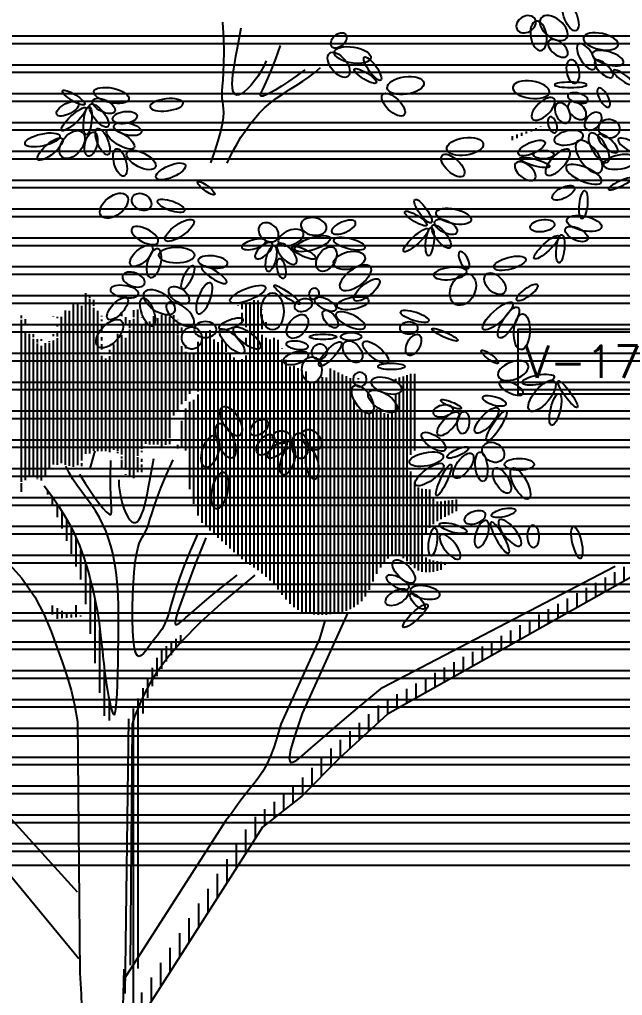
# Model space of a CAD drawing. Header units: millimetres. Extents: x 2056 to 4470, y 1400 to 3101.
# Drawn here: x 2092.687 to 2094.779, y 1443.377 to 1446.76 of the extents above; entities that cross this region are included whole.
import ezdxf
from ezdxf.enums import TextEntityAlignment as Align

# ---------------------------------------------------------------- set-up
doc = ezdxf.new("R2010")
doc.units = ezdxf.units.MM
for name, color, linetype in [('A-253', 253, 'Continuous'), ('A-ANNO-GLAZ', 124, 'Continuous'), ('A-GLAZ', 5, 'Continuous'), ('A-LDSP-TREE', 74, 'Continuous'), ('A-PLAN-2', 4, 'Continuous')]:
    doc.layers.add(name, color=color, linetype=linetype)
doc.styles.add('NUEVO', font='SIMPLEX')

# ---------------------------------------------------------------- blocks, each defined once
blk = doc.blocks.new('*X63')
at = {"color": 0}
for p, q in [((197.7375, 16.9711), (197.7375, 17.0207)), ((197.6625, 16.929), (197.6625, 16.9863)), ((197.7, 16.95), (197.7, 17.0074)), ((197.5875, 16.8869), (197.5875, 16.9443)), ((197.625, 16.908), (197.625, 16.9653)), ((197.5125, 16.8449), (197.5125, 16.9022)), ((197.55, 16.8659), (197.55, 16.9232)), ((197.4375, 16.8028), (197.4375, 16.8601)), ((197.475, 16.8238), (197.475, 16.8812)), ((197.3625, 16.7607), (197.3625, 16.8181)), ((197.4, 16.7818), (197.4, 16.8391)), ((197.325, 16.7397), (197.325, 16.797)), ((197.25, 16.6977), (197.25, 16.755)), ((197.2875, 16.7187), (197.2875, 16.776)), ((197.175, 16.6556), (197.175, 16.7129)), ((197.2125, 16.6766), (197.2125, 16.7339)), ((197.1, 16.6135), (197.1, 16.6709)), ((197.1375, 16.6346), (197.1375, 16.6919)), ((197.025, 16.5715), (197.025, 16.6288)), ((197.0625, 16.5925), (197.0625, 16.6498)), ((196.95, 16.5294), (196.95, 16.5867)), ((196.9875, 16.5504), (196.9875, 16.6078)), ((196.9125, 16.5084), (196.9125, 16.5657)), ((196.8375, 16.4663), (196.8375, 16.5236)), ((196.875, 16.4873), (196.875, 16.5447)), ((196.7625, 16.4242), (196.7625, 16.4816)), ((196.8, 16.4453), (196.8, 16.5026)), ((196.6875, 16.3822), (196.6875, 16.4395)), ((196.725, 16.4032), (196.725, 16.4605)), ((196.6125, 16.3401), (196.6125, 16.3974)), ((196.65, 16.3612), (196.65, 16.4185)), ((196.575, 16.3062), (196.575, 16.3739)), ((196.5375, 16.272), (196.5375, 16.3397)), ((196.5, 16.2378), (196.5, 16.3055)), ((196.4625, 16.2036), (196.4625, 16.2713)), ((196.3875, 16.1319), (196.3875, 16.2029)), ((196.425, 16.1694), (196.425, 16.2371)), ((196.35, 16.0938), (196.35, 16.1651)), ((196.3125, 16.0558), (196.3125, 16.127)), ((196.275, 16.0177), (196.275, 16.089)), ((196.2375, 15.9875), (196.2375, 16.0511)), ((196.2, 15.958), (196.2, 16.0216)), ((196.1625, 15.9285), (196.1625, 15.9921)), ((196.0875, 15.8482), (196.0875, 15.9331)), ((196.125, 15.899), (196.125, 15.9626)), ((196.05, 15.7895), (196.05, 15.8824)), ((196.0125, 15.7309), (196.0125, 15.8237)), ((195.975, 15.6722), (195.975, 15.7651)), ((195.9375, 15.6136), (195.9375, 15.7064)), ((195.9, 15.5549), (195.9, 15.6478)), ((195.8625, 15.4963), (195.8625, 15.5891)), ((195.825, 15.4376), (195.825, 15.5305)), ((195.7875, 15.379), (195.7875, 15.4718)), ((195.75, 15.3203), (195.75, 15.4131)), ((195.7125, 15.2617), (195.7125, 15.3545)), ((195.675, 15.203), (195.675, 15.2958)), ((195.6375, 15.1444), (195.6375, 15.2372)), ((195.6, 15.0857), (195.6, 15.1785)), ((195.5625, 15.0271), (195.5625, 15.1199))]:
    blk.add_line(p, q, dxfattribs=at)
blk = doc.blocks.new('E4', base_point=(655.182746, 222.149869))
blk.add_circle((656.700527, 222.149869), 1.51778)
blk = doc.blocks.new('TROPI')
for p, q in [((2.8354, 8.6469), (2.8354, 8.6523)), ((2.8588, 8.6579), (2.8588, 8.6604)), ((2.7182, 8.5919), (2.7182, 8.6118)), ((2.7416, 8.6029), (2.7416, 8.6198)), ((2.7651, 8.6139), (2.7651, 8.6279)), ((2.7885, 8.6249), (2.7885, 8.636)), ((2.8119, 8.6359), (2.8119, 8.6441)), ((0.603, 7.0384), (0.603, 7.8356)), ((0.5434, 6.9832), (0.5434, 7.7811)), ((0.5633, 6.9826), (0.5633, 7.7805)), ((0.6229, 7.8113), (0.6229, 7.8229)), ((0.6229, 7.0414), (0.6229, 7.8061)), ((0.6428, 7.7782), (0.6428, 7.8018)), ((1.3784, 7.7562), (1.3784, 7.7806)), ((1.4181, 6.4904), (1.4181, 7.7905)), ((1.438, 6.4769), (1.438, 7.7999)), ((1.4579, 7.648), (1.4579, 7.7977)), ((1.4778, 7.7858), (1.4778, 7.7883)), ((0.5036, 6.9925), (0.5036, 7.7497)), ((0.5235, 6.98), (0.5235, 7.7465)), ((0.5832, 7.0145), (0.5832, 7.7718)), ((0.6428, 7.7717), (0.6428, 7.7782)), ((0.6428, 7.0535), (0.6428, 7.7619)), ((0.6627, 7.7336), (0.6627, 7.7471)), ((0.6627, 7.5903), (0.6627, 7.7326)), ((0.782, 7.7212), (0.782, 7.7333)), ((0.8416, 7.7152), (0.8416, 7.7506)), ((0.8615, 7.0289), (0.8615, 7.7543)), ((0.8814, 7.7385), (0.8814, 7.7416)), ((1.3585, 7.7723), (1.3585, 7.7731)), ((1.3784, 7.6924), (1.3784, 7.7372)), ((1.3983, 7.666), (1.3983, 7.78)), ((1.4778, 7.7518), (1.4778, 7.7532)), ((0.2849, 7.7113), (0.2849, 7.7237)), ((0.2849, 6.9013), (0.2849, 7.7034)), ((0.3048, 7.6743), (0.3048, 7.7068)), ((0.444, 7.7169), (0.444, 7.719)), ((0.4639, 7.7113), (0.4639, 7.7184)), ((0.4838, 7.7096), (0.4838, 7.7178)), ((0.4838, 6.9931), (0.4838, 7.7096)), ((0.6826, 7.72), (0.6826, 7.723)), ((0.6826, 7.6955), (0.6826, 7.7037)), ((0.8018, 7.6843), (0.8018, 7.7164)), ((0.8018, 7.6838), (0.8018, 7.6843)), ((0.8217, 7.6622), (0.8217, 7.7013)), ((0.8416, 6.9183), (0.8416, 7.7071)), ((0.8814, 7.714), (0.8814, 7.7164)), ((0.9012, 7.0883), (0.9012, 7.6972)), ((0.9211, 7.0859), (0.9211, 7.6939)), ((0.941, 7.0853), (0.941, 7.7204)), ((0.9609, 7.0847), (0.9609, 7.7117)), ((0.9808, 7.72), (0.9808, 7.7274)), ((0.9808, 7.076), (0.9808, 7.7185)), ((1.0006, 7.0835), (1.0006, 7.7268)), ((1.0205, 7.116), (1.0205, 7.718)), ((1.0404, 7.693), (1.0404, 7.7256)), ((1.0404, 7.2289), (1.0404, 7.693)), ((1.0603, 7.7006), (1.0603, 7.7027)), ((1.0603, 7.6296), (1.0603, 7.6843)), ((1.4778, 7.6562), (1.4778, 7.7296)), ((1.4977, 7.6757), (1.4977, 7.6917)), ((0.3048, 6.9083), (0.3048, 7.6402)), ((0.4639, 7.6695), (0.4639, 7.6822)), ((0.4639, 7.6207), (0.4639, 7.6435)), ((0.6826, 7.6386), (0.6826, 7.6793)), ((0.8018, 7.6833), (0.8018, 7.6838)), ((0.8217, 6.926), (0.8217, 7.6556)), ((0.8814, 7.0635), (0.8814, 7.6828)), ((1.0802, 7.643), (1.0802, 7.6649)), ((1.1994, 6.6772), (1.1994, 7.6398)), ((1.2193, 6.6593), (1.2193, 7.6523)), ((1.4579, 6.4627), (1.4579, 7.6416)), ((0.3247, 6.9327), (0.3247, 7.6329)), ((0.3446, 7.6242), (0.3446, 7.6324)), ((0.3446, 7.6173), (0.3446, 7.6242)), ((0.3446, 6.9266), (0.3446, 7.6079)), ((0.3645, 7.591), (0.3645, 7.6073)), ((0.3844, 7.5986), (0.3844, 7.6067)), ((0.4241, 7.5942), (0.4241, 7.5974)), ((0.4241, 6.9623), (0.4241, 7.5893)), ((0.444, 7.6212), (0.444, 7.6311)), ((0.444, 6.9861), (0.444, 7.6002)), ((0.4639, 6.9855), (0.4639, 7.6118)), ((0.6627, 7.0529), (0.6627, 7.5903)), ((0.6826, 7.6008), (0.6826, 7.6169)), ((0.7621, 7.0539), (0.7621, 7.6336)), ((0.782, 7.0358), (0.782, 7.6274)), ((0.8018, 6.9603), (0.8018, 7.6132)), ((1.0603, 7.6028), (1.0603, 7.6273)), ((1.0603, 7.2557), (1.0603, 7.6028)), ((1.1597, 7.551), (1.1597, 7.594)), ((1.1796, 6.6979), (1.1796, 7.6201)), ((1.2392, 6.6416), (1.2392, 7.6054)), ((1.2591, 6.624), (1.2591, 7.5924)), ((1.279, 6.6064), (1.279, 7.6045)), ((1.3983, 7.5816), (1.3983, 7.6136)), ((1.4778, 6.4475), (1.4778, 7.6289)), ((1.4977, 6.4309), (1.4977, 7.6142)), ((1.5175, 6.4123), (1.5175, 7.6055)), ((1.5374, 6.391), (1.5374, 7.613)), ((1.5573, 6.3668), (1.5573, 7.6032)), ((0.3645, 6.9187), (0.3645, 7.5853)), ((0.3844, 6.9065), (0.3844, 7.5742)), ((0.4042, 6.9303), (0.4042, 7.5865)), ((0.6826, 7.5552), (0.6826, 7.5824)), ((0.7223, 7.5411), (0.7223, 7.5541)), ((0.7422, 7.0584), (0.7422, 7.5807)), ((1.0802, 7.2847), (1.0802, 7.5725)), ((1.1, 7.5609), (1.1, 7.5772)), ((1.1, 7.3018), (1.1, 7.5441)), ((1.1597, 7.3475), (1.1597, 7.551)), ((1.2989, 7.5437), (1.2989, 7.5838)), ((1.3386, 7.5375), (1.3386, 7.5416)), ((1.5772, 7.5608), (1.5772, 7.563)), ((0.6826, 7.0523), (0.6826, 7.5246)), ((0.7024, 7.0517), (0.7024, 7.5116)), ((0.7223, 7.0481), (0.7223, 7.5229)), ((1.1199, 7.3356), (1.1199, 7.5368)), ((1.1398, 7.3562), (1.1398, 7.5353)), ((1.2989, 6.5887), (1.2989, 7.5306)), ((1.3187, 6.5705), (1.3187, 7.5304)), ((1.3386, 6.5517), (1.3386, 7.5164)), ((1.3585, 6.5332), (1.3585, 7.4962)), ((1.3784, 6.5175), (1.3784, 7.5079)), ((1.3983, 6.5037), (1.3983, 7.5267)), ((1.5772, 6.3414), (1.5772, 7.506)), ((1.5971, 6.3172), (1.5971, 7.5054)), ((1.6169, 6.2965), (1.6169, 7.4718)), ((1.6368, 6.2797), (1.6368, 7.4747)), ((1.6567, 6.2666), (1.6567, 7.4641)), ((1.6766, 6.2572), (1.6766, 7.4542)), ((1.6965, 7.3923), (1.6965, 7.4462)), ((1.8157, 6.2445), (1.8157, 7.4611)), ((1.8356, 6.247), (1.8356, 7.4517)), ((1.7561, 6.2421), (1.7561, 7.4111)), ((1.776, 6.2417), (1.776, 7.4186)), ((1.7959, 6.2425), (1.7959, 7.4171)), ((1.8555, 6.2512), (1.8555, 7.4422)), ((1.8754, 6.2562), (1.8754, 7.4328)), ((1.8953, 6.2623), (1.8953, 7.4233)), ((1.9151, 6.2705), (1.9151, 7.4139)), ((1.9549, 7.4106), (1.9549, 7.4133)), ((1.9549, 7.4052), (1.9549, 7.4077)), ((1.9549, 7.397), (1.9549, 7.3993)), ((2.1401, 7.3986), (2.1401, 7.4099)), ((2.1589, 7.3853), (2.1589, 7.4164)), ((2.1776, 6.5232), (2.1776, 7.4229)), ((2.1964, 6.5079), (2.1964, 7.4294)), ((2.2151, 7.0336), (2.2151, 7.4359)), ((2.2339, 7.0552), (2.2339, 7.4359)), ((1.6965, 6.2509), (1.6965, 7.3885)), ((1.7163, 6.2464), (1.7163, 7.3924)), ((1.7362, 6.2432), (1.7362, 7.3873)), ((1.8555, 7.3511), (1.8555, 7.3538)), ((1.8754, 7.3668), (1.8754, 7.375)), ((1.1398, 6.7917), (1.1398, 7.3071)), ((1.1597, 6.7335), (1.1597, 7.3336)), ((1.8157, 7.3279), (1.8157, 7.3442)), ((1.8157, 7.3204), (1.8157, 7.327)), ((1.8356, 7.311), (1.8356, 7.3354)), ((1.8555, 7.3104), (1.8555, 7.3276)), ((1.9339, 6.2804), (1.9339, 7.303)), ((2.1401, 6.5377), (2.1401, 7.3339)), ((2.1589, 6.5338), (2.1589, 7.3436)), ((1.1, 7.0561), (1.1, 7.2634)), ((1.1199, 6.8644), (1.1199, 7.2961)), ((1.3585, 7.2438), (1.3585, 7.252)), ((1.6965, 7.2256), (1.6965, 7.2565)), ((1.7163, 7.2496), (1.7163, 7.2497)), ((1.7362, 7.2758), (1.7362, 7.2958)), ((1.9526, 6.293), (1.9526, 7.2587)), ((2.0464, 6.4449), (2.0464, 7.2628)), ((2.0651, 6.477), (2.0651, 7.2521)), ((1.0802, 7.073), (1.0802, 7.2033)), ((1.3585, 7.2106), (1.3585, 7.2159)), ((1.7163, 7.2331), (1.7163, 7.2396)), ((1.9714, 6.3098), (1.9714, 7.2468)), ((1.9901, 6.3327), (1.9901, 7.2425)), ((2.0089, 6.3655), (2.0089, 7.2383)), ((2.0276, 6.4067), (2.0276, 7.2477)), ((2.0839, 6.5024), (2.0839, 7.2414)), ((2.1026, 6.5212), (2.1026, 7.2374)), ((2.1214, 6.5333), (2.1214, 7.2435)), ((1.5573, 7.1668), (1.5573, 7.1727)), ((1.6368, 7.1704), (1.6368, 7.1867)), ((1.0205, 7.0872), (1.0205, 7.1073)), ((1.0603, 7.0649), (1.0603, 7.0841)), ((1.1597, 7.0601), (1.1597, 7.0625)), ((0.5832, 7.0064), (0.5832, 7.0145)), ((0.6491, 7.0535), (0.6235, 6.967)), ((0.7621, 7.0418), (0.7621, 7.0499)), ((0.782, 7.0168), (0.782, 7.0252)), ((0.782, 6.9679), (0.782, 7.0094)), ((0.8615, 6.9492), (0.8615, 7.0225)), ((0.8814, 7.0477), (0.8814, 7.0545)), ((0.8814, 7.0002), (0.8814, 7.0138)), ((0.5036, 6.9843), (0.5036, 6.9925)), ((0.5434, 6.975), (0.5434, 6.9832)), ((0.5832, 6.9788), (0.5832, 6.9922)), ((0.8814, 6.9731), (0.8814, 6.9862)), ((0.8814, 6.9486), (0.8814, 6.961)), ((0.3645, 6.9138), (0.3645, 6.9152)), ((0.8018, 6.9347), (0.8018, 6.938)), ((2.2151, 6.4903), (2.2151, 6.952)), ((0.2849, 6.851), (0.2849, 6.8932)), ((0.3978, 6.8808), (0.438, 6.8256)), ((2.2339, 6.4737), (2.2339, 6.8989)), ((2.2526, 6.462), (2.2526, 6.8731)), ((2.2714, 6.4552), (2.2714, 6.8663)), ((2.2901, 6.6435), (2.2901, 6.865)), ((0.4158, 6.8379), (0.4158, 6.8561)), ((0.438, 6.8256), (0.4717, 6.7761)), ((0.4392, 6.782), (0.4392, 6.8238)), ((2.3089, 6.6726), (2.3089, 6.862)), ((2.3276, 6.6913), (2.3276, 6.8162)), ((0.4627, 6.7261), (0.4627, 6.7893)), ((0.4717, 6.7761), (0.4998, 6.7313)), ((2.3464, 6.7052), (2.3464, 6.8026)), ((2.3651, 6.7165), (2.3651, 6.8028)), ((2.3839, 6.7266), (2.3839, 6.8058)), ((2.4026, 6.736), (2.4026, 6.8082)), ((2.4214, 6.7454), (2.4214, 6.8101)), ((2.4401, 6.7557), (2.4401, 6.8132)), ((0.4861, 6.6702), (0.4861, 6.7531)), ((0.4998, 6.7313), (0.523, 6.6906)), ((0.5095, 6.6084), (0.5095, 6.7142)), ((0.523, 6.6906), (0.5422, 6.6531)), ((0.533, 6.5445), (0.533, 6.6711)), ((0.5422, 6.6531), (0.5582, 6.6182)), ((0.5564, 6.4806), (0.5564, 6.6221)), ((0.5582, 6.6182), (0.5718, 6.5849)), ((0.5718, 6.5849), (0.5839, 6.5526)), ((0.5798, 6.4168), (0.5798, 6.5634)), ((0.5839, 6.5526), (0.595, 6.5205)), ((2.2901, 6.4528), (2.2901, 6.5259)), ((0.1982, 6.5225), (0.2856, 6.4249)), ((0.595, 6.5205), (0.6054, 6.4886)), ((0.6033, 6.2948), (0.6033, 6.4952)), ((0.6054, 6.4886), (0.6151, 6.4567)), ((2.0739, 5.8814), (3.2267, 6.4827)), ((2.3089, 6.4531), (2.3089, 6.5162)), ((2.3276, 6.4548), (2.3276, 6.5117)), ((2.3464, 6.4597), (2.3464, 6.5084)), ((2.3651, 6.4648), (2.3651, 6.5049)), ((2.3839, 6.4903), (2.3839, 6.5)), ((0.6151, 6.4567), (0.6241, 6.4248)), ((0.2856, 6.4249), (0.3504, 6.3315)), ((0.6241, 6.4248), (0.6324, 6.393)), ((0.6267, 6.1484), (0.6267, 6.4149)), ((0.6324, 6.393), (0.6401, 6.3611)), ((0.3504, 6.3315), (0.3976, 6.2427)), ((0.6401, 6.3611), (0.6471, 6.3292)), ((0.7639, 6.3314), (0.7619, 6.368)), ((0.7651, 6.2935), (0.7639, 6.3314)), ((0.8355, 6.2775), (0.8369, 6.3386)), ((0.4392, 6.244), (0.4392, 6.2887)), ((0.5564, 6.2311), (0.5564, 6.2905)), ((0.6471, 6.3292), (0.6534, 6.2971)), ((0.6502, 6.002), (0.6502, 6.3137)), ((0.6534, 6.2971), (0.6592, 6.265)), ((0.7657, 6.2536), (0.7651, 6.2935)), ((0.3976, 6.2427), (0.4327, 6.1592)), ((0.4627, 6.2226), (0.4627, 6.2753)), ((0.4861, 6.2247), (0.4861, 6.2625)), ((0.5095, 6.2268), (0.5095, 6.251)), ((0.533, 6.229), (0.533, 6.2431)), ((0.5798, 6.2332), (0.5798, 6.2379)), ((0.6592, 6.265), (0.6644, 6.233)), ((0.7658, 6.2111), (0.7657, 6.2536)), ((0.8355, 6.2179), (0.8355, 6.2775)), ((1.9018, 6.2543), (1.6767, 5.7542)), ((0.6644, 6.233), (0.6691, 6.2015)), ((0.6691, 6.2015), (0.6733, 6.1708)), ((0.7656, 6.1655), (0.7658, 6.2111)), ((0.837, 6.1627), (0.8355, 6.2179)), ((1.7886, 6.2126), (1.761, 6.1232)), ((0.4327, 6.1592), (0.4608, 6.0814)), ((0.6733, 6.1708), (0.677, 6.1413)), ((0.6736, 5.8566), (0.6736, 6.1682)), ((0.677, 6.1413), (0.6803, 6.1132)), ((0.7651, 6.1161), (0.7656, 6.1655)), ((0.8401, 6.115), (0.837, 6.1627)), ((1.0746, 6.1007), (1.0746, 6.1419)), ((0.6803, 6.1132), (0.6832, 6.0869)), ((0.7644, 6.0627), (0.7651, 6.1161)), ((0.8447, 6.0777), (0.8401, 6.115)), ((1.0277, 6.042), (1.0277, 6.1047)), ((1.0512, 6.0714), (1.0512, 6.1233)), ((1.761, 6.1232), (1.5709, 5.7009)), ((0.4608, 6.0814), (0.4862, 6.0091)), ((0.6832, 6.0869), (0.6858, 6.0627)), ((0.6858, 6.0627), (0.6881, 6.0408)), ((0.7635, 6.0072), (0.7644, 6.0627)), ((0.8511, 6.053), (0.8447, 6.0777)), ((0.859, 6.0396), (0.8511, 6.053)), ((0.9808, 5.9747), (0.9808, 6.0676)), ((1.0043, 6.0115), (1.0043, 6.0862)), ((0.4862, 6.0091), (0.5095, 5.9397)), ((0.6881, 6.0408), (0.6902, 6.0205)), ((0.6902, 6.0205), (0.6923, 6.0013)), ((0.6923, 6.0013), (0.6945, 5.9823)), ((0.7622, 5.9518), (0.7635, 6.0072)), ((0.8681, 6.0359), (0.859, 6.0396)), ((0.8782, 6.0399), (0.8681, 6.0359)), ((0.9574, 5.938), (0.9574, 6.0298)), ((0.6945, 5.9823), (0.6969, 5.9628)), ((0.6969, 5.9628), (0.6997, 5.9422)), ((0.697, 5.7424), (0.697, 5.9619)), ((0.7606, 5.8988), (0.7622, 5.9518)), ((0.934, 5.8893), (0.934, 5.9794)), ((0.5095, 5.9397), (0.5303, 5.8696)), ((0.6997, 5.9422), (0.703, 5.9197)), ((0.703, 5.9197), (0.7068, 5.8946)), ((0.7586, 5.8504), (0.7606, 5.8988)), ((0.9105, 5.8316), (0.9105, 5.9291)), ((0.5303, 5.8696), (0.5483, 5.7956)), ((0.7068, 5.8946), (0.7114, 5.8666)), ((0.7114, 5.8666), (0.7166, 5.8374)), ((0.756, 5.8089), (0.7586, 5.8504)), ((0.8871, 5.7534), (0.8871, 5.8787)), ((1.9505, 5.7803), (2.0739, 5.8814)), ((0.7166, 5.8374), (0.7221, 5.8091)), ((0.7205, 5.7194), (0.7205, 5.8176)), ((0.7221, 5.8091), (0.7279, 5.7838)), ((0.7528, 5.7765), (0.756, 5.8089)), ((0.8754, 5.8103), (0.8593, 5.7733)), ((0.8637, 4.4912), (0.8637, 5.8284)), ((0.5483, 5.7956), (0.563, 5.7141)), ((0.7279, 5.7838), (0.7336, 5.7637)), ((0.7336, 5.7637), (0.7392, 5.7509)), ((0.7392, 5.7509), (0.7443, 5.7474)), ((0.7443, 5.7474), (0.7489, 5.7555)), ((0.7489, 5.7555), (0.7528, 5.7765)), ((0.8402, 4.3178), (0.8402, 5.778)), ((0.8593, 5.7733), (0.8454, 5.7382)), ((1.6767, 5.7542), (1.6393, 5.645)), ((1.8524, 5.6975), (1.9505, 5.7803)), ((0.563, 5.7141), (0.5742, 4.4695)), ((0.7979, 4.3678), (0.8168, 5.7277)), ((0.8454, 5.7382), (0.8334, 5.7013)), ((0.8334, 5.7013), (0.8228, 4.5065)), ((1.5709, 5.7009), (1.5526, 5.6379)), ((1.7764, 5.6317), (1.8524, 5.6975)), ((1.5526, 5.6379), (1.5355, 5.5847)), ((1.6393, 5.645), (1.6185, 5.5728)), ((1.7193, 5.5815), (1.7764, 5.6317)), ((1.5355, 5.5847), (1.5176, 5.5391)), ((1.6185, 5.5728), (1.6116, 5.5311)), ((1.6779, 5.5458), (1.7193, 5.5815)), ((1.5176, 5.5391), (1.4986, 5.4996)), ((1.6116, 5.5311), (1.616, 5.5131)), ((1.616, 5.5131), (1.629, 5.5122)), ((1.629, 5.5122), (1.6489, 5.5231)), ((1.6489, 5.5231), (1.6779, 5.5458)), ((1.4786, 5.4649), (1.4577, 5.4336)), ((1.4986, 5.4996), (1.4786, 5.4649)), ((1.4577, 5.4336), (1.4361, 5.4046)), ((1.4137, 5.3764), (1.3908, 5.3477)), ((1.4361, 5.4046), (1.4137, 5.3764)), ((1.3675, 5.3172), (1.3439, 5.2844)), ((1.3908, 5.3477), (1.3675, 5.3172)), ((1.3439, 5.2844), (1.3203, 5.2522)), ((1.2974, 5.2244), (0.7922, 4.4356)), ((1.3203, 5.2522), (1.2974, 5.2244)), ((0.5742, 4.4695), (0.5814, 4.3629)), ((0.695, 0), (0.7933, 4.4883)), ((0.5814, 4.3629), (0.5842, 4.2387))]:
    blk.add_line(p, q)
for points in [[(1.2231, 8.4794), (1.2425, 8.536), (1.2593, 8.589), (1.2723, 8.6357), (1.2809, 8.674), (1.2856, 8.7047), (1.2873, 8.7293), (1.2867, 8.7493), (1.2848, 8.7664), (1.2824, 8.7819), (1.2802, 8.7974), (1.2791, 8.8144), (1.2797, 8.8345), (1.2816, 8.859), (1.2842, 8.8893), (1.2866, 8.9268), (1.2884, 8.973), (1.2888, 9.0291), (1.2872, 9.0966), (1.2828, 9.1768)], [(1.4977, 8.9852), (1.4857, 8.9583), (1.4714, 8.9321), (1.4556, 8.9072), (1.4388, 8.8841), (1.4216, 8.8635), (1.4047, 8.8459), (1.3887, 8.8318), (1.3742, 8.8218), (1.3618, 8.8164), (1.3515, 8.8154), (1.3433, 8.8188), (1.337, 8.8262), (1.3326, 8.8376), (1.33, 8.8526), (1.3292, 8.8712), (1.3301, 8.893), (1.3326, 8.9179), (1.3365, 8.9456), (1.3415, 8.9756), (1.3473, 9.0077), (1.3537, 9.0413), (1.3605, 9.0763), (1.3674, 9.1121), (1.3741, 9.1485)], [(1.689, 8.9411), (1.6464, 8.9098), (1.6076, 8.8826), (1.573, 8.8595), (1.5428, 8.8407), (1.5174, 8.8262), (1.4971, 8.8162), (1.4822, 8.8107), (1.473, 8.8098), (1.4696, 8.8139), (1.4718, 8.8236), (1.4788, 8.8402), (1.4903, 8.8646), (1.5056, 8.8979), (1.5243, 8.941), (1.5457, 8.9951), (1.5693, 9.0612)], [(1.3036, 8.4792), (1.3193, 8.5115), (1.3359, 8.5433), (1.3535, 8.575), (1.3724, 8.6065), (1.3927, 8.6375), (1.4145, 8.6678), (1.4378, 8.6972), (1.4628, 8.7254), (1.4897, 8.7521), (1.5184, 8.7772), (1.549, 8.8005), (1.581, 8.8223), (1.6137, 8.8432), (1.6466, 8.8638), (1.6789, 8.8845), (1.7101, 8.9058), (1.7395, 8.9282), (1.7664, 8.9523)], [(0.7667, 6.9099), (0.768, 6.8804), (0.7717, 6.8509), (0.7773, 6.8219), (0.7845, 6.7943), (0.7929, 6.7688), (0.8022, 6.7462), (0.8119, 6.7272), (0.8217, 6.7126), (0.8313, 6.703), (0.8405, 6.6984), (0.8494, 6.6985), (0.858, 6.7031), (0.8663, 6.7121), (0.8742, 6.7251), (0.8817, 6.7421), (0.8889, 6.7627), (0.8957, 6.7868), (0.9022, 6.814), (0.9086, 6.8438), (0.9149, 6.8757), (0.9212, 6.9094), (0.9277, 6.9444), (0.9344, 6.9803), (0.9414, 7.0166)], [(0.8369, 6.3386), (0.8396, 6.3984), (0.8434, 6.4539), (0.8484, 6.5021), (0.8545, 6.5409), (0.8613, 6.5712), (0.8688, 6.5947), (0.8766, 6.6132), (0.8846, 6.6283), (0.8926, 6.6418), (0.9003, 6.6555), (0.9075, 6.6709), (0.9143, 6.6898), (0.9215, 6.7133), (0.9302, 6.7425), (0.9417, 6.7783), (0.9569, 6.8219), (0.9771, 6.8742), (1.0034, 6.9364), (1.0368, 7.0095)], [(0.7619, 6.368), (0.7591, 6.4038), (0.7554, 6.4394), (0.7506, 6.4754), (0.7445, 6.5116), (0.737, 6.5479), (0.7279, 6.5841), (0.7169, 6.62), (0.704, 6.6554), (0.6888, 6.6901), (0.6712, 6.7239), (0.6513, 6.7568), (0.6295, 6.7888), (0.6067, 6.8203), (0.5837, 6.8515), (0.5612, 6.8825), (0.54, 6.9138), (0.5208, 6.9454), (0.5046, 6.9778)], [(0.5725, 6.939), (0.6007, 6.8942), (0.6268, 6.8547), (0.6506, 6.8205), (0.6718, 6.7919), (0.6901, 6.7692), (0.7053, 6.7524), (0.7172, 6.7419), (0.7254, 6.7377), (0.73, 6.7402), (0.7316, 6.7501), (0.7311, 6.7681), (0.7294, 6.795), (0.7273, 6.8315), (0.7258, 6.8785), (0.7257, 6.9367), (0.7279, 7.0069)], [(1.1586, 6.6442), (1.1213, 6.5591), (1.0916, 6.4859), (1.0684, 6.4234), (1.0505, 6.3703), (1.0367, 6.3256), (1.0258, 6.2881), (1.0167, 6.2566), (1.0082, 6.23), (0.9992, 6.2071), (0.9897, 6.1874), (0.9797, 6.17), (0.9693, 6.1544), (0.9584, 6.1399), (0.9473, 6.1258), (0.9358, 6.1114), (0.9241, 6.0962), (0.9123, 6.0798), (0.9006, 6.0637), (0.8891, 6.0498), (0.8782, 6.0399)], [(1.1981, 6.623), (1.1464, 6.4928), (1.1071, 6.3912), (1.0788, 6.3147), (1.06, 6.2601), (1.0496, 6.224), (1.0462, 6.2032), (1.0484, 6.1942), (1.0549, 6.1937), (1.0648, 6.1992), (1.0793, 6.2105), (1.1001, 6.2284), (1.1286, 6.2534), (1.1666, 6.2863), (1.2156, 6.3277), (1.2774, 6.3783), (1.3534, 6.4387)], [(-1.9994, 6.5705), (-0.8493, 6.0658), (-0.6101, 5.8475), (-0.4246, 5.6593), (-0.2286, 5.5052), (0.5684, 4.5404)], [(3.5334, 6.5548), (2.0995, 5.7506), (1.8602, 5.5323), (1.6747, 5.3441), (1.4787, 5.19), (0.7849, 4.1049)], [(1.4408, 6.4387), (1.2902, 6.3129), (1.1705, 6.2038), (1.0778, 6.1097), (1.0079, 6.0291), (0.9568, 5.9604), (0.9203, 5.9021), (0.8946, 5.8526), (0.8754, 5.8103)], [(-0.3025, 5.9531), (-0.2854, 5.8999), (-0.2675, 5.8543), (-0.2485, 5.8147), (-0.2285, 5.78), (-0.0473, 5.5396), (0.5612, 4.8711)]]:
    blk.add_lwpolyline(points)
at = {"zscale": 0.01988043750000001}
for p, xscale, yscale, rotation in [((2.981, 9.2671), 0.04666932703125002, 0.02088314712618751, 291.619229999998), ((2.8593, 9.1972), -0.0531064735306875, 0.0313247306295, 141.8162410000019), ((2.8303, 9.192), -0.03379503403237501, 0.0261039488180625, 29.97376400000194), ((2.8351, 9.1815), -0.0482786285664375, 0.0261039488180625, 99.8366260000019), ((1.8233, 9.0548), 0.03017413042875, 0.01957795664343751, 42.82754099999804), ((3.0701, 9.0997), -0.05793433837537502, 0.02610394881806251, 167.796179000002), ((2.8979, 9.0841), -0.03862289887706252, 0.02088314712618751, 140.9565480000019), ((1.8112, 9.0222), 0.04827862856643751, 0.02610394881806251, 308.7100689999981), ((1.8354, 9.0287), 0.06034828073793751, 0.0261039488180625, 350.7864089999981), ((3.0459, 9.0684), -0.04827862856643752, 0.02088314712618751, 121.653502000002), ((3.1135, 9.0214), -0.05310647353068749, 0.0208831471261875, 163.5679570000019), ((2.0653, 8.8897), 0.04626700661756251, 0.0130519644688125, 125.4256489999981), ((3.0073, 8.9901), -0.03862289887706251, 0.02088314712618751, 100.4783160000019), ((3.128, 8.9849), -0.03862289887706251, 0.01566236531475, 137.1724590000019), ((2.0432, 8.8766), 0.04224378260025002, 0.01087664699756251, 148.2866049999981), ((3.2181, 8.9379), -0.0386228988770625, 0.0104415835033125, 144.2112280000019), ((2.0975, 8.8501), 0.06034828073793752, 0.02827926628931251, 8.028634999998038), ((2.9011, 8.8296), -0.06034828073793752, 0.02827926628931251, 351.9713650000019), ((0.5979, 8.7696), 0.04224378260025002, 0.01087664699756251, 148.2866049999981), ((0.6441, 8.8327), 0.05833665878906252, 0.02392861146637501, 347.7961789999981), ((2.9273, 8.8665), -0.0523018327033125, 0.008701309645875002, 180.0000000000019), ((3.1441, 8.8504), -0.03540431568712501, 0.01392211133775, 119.023390000002), ((0.5677, 8.7762), 0.04023218053181251, 0.01740261929175, 207.3473379999981), ((0.6381, 8.7892), 0.04023218053181252, 0.01957795664343752, 333.4761320000096), ((1.086, 8.7763), -0.05431345465218752, 0.01957795664343751, 6.309894999998103), ((2.075, 8.8188), 0.04827862856643751, 0.02262342098362501, 316.213825999998), ((2.9237, 8.7982), -0.04827862856643752, 0.02262342098362501, 43.78617400000196), ((2.9993, 8.7756), -0.03540431568712501, 0.02262342098362502, 136.8566890000019), ((2.9929, 8.8139), -0.03379503403237501, 0.01566236531475, 165.5614770000019), ((0.6039, 8.7522), 0.05431345465218752, 0.0130519644688125, 222.827540999998), ((0.62, 8.7588), 0.04626700661756251, 0.01305196446881251, 264.1335219999981), ((0.626, 8.7696), 0.04626700661756251, 0.01740261929175, 308.1683149999981), ((2.943, 8.7756), -0.03540431568712501, 0.02262342098362501, 116.0848540000019), ((3.083, 8.6486), -0.03379503403237501, 0.02262342098362501, 227.2392640000019), ((0.7367, 8.6957), 0.04023218053181251, 0.01957795664343751, 8.204645999998085), ((2.9027, 8.7077), -0.0273578875329375, 0.01392211133775, 109.4064010000019), ((3.1441, 8.6555), -0.035404315687125, 0.0295844766525, 173.6711050000018), ((0.5858, 8.6326), 0.0523018327033125, 0.03262992111225001, 231.1965409999981), ((0.6602, 8.65), 0.04626700661756251, 0.01740261929175, 292.593763999998), ((0.7085, 8.6391), 0.05230183270331251, 0.01957795664343751, 327.875192999998), ((0.7427, 8.6631), 0.0462670066175625, 0.01957795664343751, 347.246730999998), ((3.0685, 8.619), -0.04827862856643751, 0.02262342098362501, 11.51580800000196), ((0.4752, 8.613), 0.05833665878906251, 0.01957795664343751, 192.6113949999981), ((0.4872, 8.6), 0.05230183270331251, 0.01740261929175, 220.618106999998), ((0.6441, 8.6326), 0.04023218053181252, 0.01957795664343751, 256.4373239999981), ((2.3923, 8.5484), 0.06034828073793752, 0.02827926628931251, 8.028634999998038), ((2.7475, 8.5239), 0.04731305559750001, 0.01827276616068751, 24.25528199999854), ((3.0411, 8.5877), -0.06276220322006254, 0.02958447665250001, 126.1315510000018), ((3.1039, 8.626), -0.054715775065875, 0.02262342098362501, 121.1586860000019), ((3.1441, 8.619), -0.0418414621865625, 0.01566236531475, 137.540862000002), ((3.2423, 8.5964), -0.0482786285664375, 0.01566236531475, 151.6001920000019), ((0.7548, 8.5499), 0.04626700661756251, 0.01957795664343751, 285.505153999998), ((0.8071, 8.5304), 0.0523018327033125, 0.02392861146637501, 333.028995999998), ((2.9993, 8.5442), -0.05471577506587501, 0.02262342098362501, 47.23926400000198), ((2.3698, 8.5171), 0.04827862856643751, 0.02262342098362501, 316.213825999998), ((2.7542, 8.5019), 0.05069255104856252, 0.0109636636725, 344.8719050000019), ((2.9237, 8.5215), 0.03379503403237501, 0.01392211133775, 180.0000000000019), ((3.3324, 8.4989), -0.05471577506587499, 0.02262342098362501, 9.859208000001948), ((0.9519, 8.4064), 0.0523018327033125, 0.01957795664343751, 23.39113399999732), ((2.7339, 8.4776), -0.04055404481493752, 0.02192730746456251, 140.9565480000019), ((2.9848, 8.4606), -0.06276220322006253, 0.022623420983625, 156.8520710000032), ((3.194, 8.3492), -0.0418414621865625, 0.008701309645875, 205.1078429999949), ((1.2416, 8.3237), 0.03419735444606251, 0.008701309645875002, 143.1795369999981), ((3.0247, 8.3599), 0.04023218053181251, 0.01740261929175, 207.3473379999981), ((0.8068, 8.3174), 0.05310647353068751, 0.0313247306295, 218.1837589999981), ((0.8357, 8.3122), 0.03379503403237501, 0.02610394881806251, 330.026235999998), ((0.9596, 8.2913), 0.04666932703125001, 0.01566236531475, 340.177670999998), ((3.077, 8.3425), 0.04626700661756251, 0.01305196446881251, 264.1335219999981), ((2.3158, 8.1838), 0.04626700661756251, 0.0130519644688125, 125.4256489999981), ((2.34, 8.2339), 0.05833665878906252, 0.02392861146637501, 347.7961789999981), ((0.9975, 8.0971), 0.05632505672062504, 0.01957795664343752, 34.80615999999804), ((1.7961, 8.1537), -0.04224378260025002, 0.02827926628931251, 349.783194999998), ((2.2937, 8.1708), 0.04224378260025002, 0.01087664699756251, 148.2866049999981), ((2.3339, 8.1904), 0.04023218053181252, 0.01957795664343752, 333.4761320000096), ((2.9868, 8.1984), 0.05833665878906252, 0.02392861146637501, 347.7961789999981), ((0.9613, 8.0863), -0.04827862856643751, 0.02175329399512501, 332.4332329999981), ((1.5519, 8.1017), -0.03620895651450002, 0.0274091393008125, 320.9565479999981), ((1.5591, 8.086), -0.04345076372175001, 0.023493547972125, 201.585212999998), ((1.8222, 8.1363), -0.04224378260025, 0.01740261929175, 203.1479289999974), ((2.2997, 8.1534), 0.05431345465218752, 0.0130519644688125, 222.827540999998), ((2.3219, 8.1708), 0.04626700661756251, 0.01740261929175, 308.1683149999981), ((2.8058, 8.1598), 0.04023218053181251, 0.01957795664343751, 8.204645999998085), ((2.9808, 8.1549), 0.04023218053181252, 0.01957795664343752, 333.4761320000096), ((1.8142, 8.108), 0.06034828073793752, 0.01957795664343752, 197.9739019999981), ((1.9872, 8.0602), 0.0523018327033125, 0.01740261929175, 165.7243599999981), ((2.3158, 8.1599), 0.04626700661756251, 0.01305196446881251, 264.1335219999981), ((2.9466, 8.1179), 0.05431345465218752, 0.0130519644688125, 222.827540999998), ((2.9627, 8.1244), 0.04626700661756251, 0.01305196446881251, 264.1335219999981), ((0.9311, 8.0667), 0.04626700661756251, 0.02175329399512501, 221.775050999998), ((1.4939, 8.0939), 0.03982986011812501, 0.01566236531475, 196.4320429999981), ((1.5265, 8.0821), -0.03620895651450001, 0.01566236531475, 42.02378799999803), ((1.5374, 8.0704), 0.04345076372175002, 0.01566236531475001, 256.7155559999981), ((1.5555, 8.0782), -0.04345076372175002, 0.01957795664343752, 132.760735999998), ((1.6267, 8.0625), 0.04224378260025002, 0.0117467739860625, 334.3302890000037), ((1.8323, 8.0602), 0.04425540454912503, 0.02827926628931251, 237.3724959999981), ((0.923, 7.9122), -0.0482786285664375, 0.021753293995125, 255.2000279999981), ((1.1423, 8.0232), 0.05833665878906252, 0.02610394881806251, 179.999999999998), ((1.1604, 7.9981), -0.04827862856643751, 0.01957795664343751, 173.1485199999981), ((1.9872, 8.0145), 0.05230183270331252, 0.02827926628931251, 192.7532689999981), ((2.4983, 7.9577), -0.03017413042875001, 0.01305196446881251, 296.700005999998), ((2.6252, 7.9618), 0.05431345465218752, 0.01957795664343751, 14.94266699999798), ((1.1363, 7.972), 0.04224378260025002, 0.0130519644688125, 245.185640999998), ((1.1785, 7.9655), -0.0482786285664375, 0.0130519644688125, 147.0231869999981), ((1.5627, 8.0051), -0.03258807279131251, 0.014357174832, 101.6124699999981), ((2.0133, 7.9666), 0.06034828073793752, 0.02827926628931251, 217.1246699999981), ((0.8949, 7.8818), -0.03822057846337501, 0.02175329399512501, 339.5499079999981), ((2.4914, 7.9413), -0.05431345465218752, 0.01957795664343751, 6.309894999998103), ((2.5094, 7.927), 0.05431345465218752, 0.03915591328687503, 243.6899359999981), ((2.5864, 7.927), 0.04224378260025001, 0.0261039488180625, 314.6366879999981), ((0.8647, 7.8317), -0.04626700661756251, 0.01957795664343751, 351.2181459999981), ((0.8949, 7.8405), 0.05833665878906252, 0.030454603641, 325.1938399999981), ((1.1121, 7.7904), 0.038220578463375, 0.02175329399512501, 143.728832999998), ((1.1604, 7.7328), -0.05431345465218752, 0.01957795664343751, 248.3807699999981), ((1.4943, 7.8644), 0.06235988280637501, 0.01957795664343751, 201.883262999998), ((1.5366, 7.8731), 0.05230183270331251, 0.008701309645875004, 324.737360999998), ((2.0576, 7.9014), 0.05230183270331248, 0.01957795664343751, 219.5888169999981), ((2.7385, 7.8015), -0.04224378260025003, 0.01305196446881251, 214.950423999998), ((0.8084, 7.81), 0.0462670066175625, 0.01957795664343751, 227.2392639999981), ((1.5285, 7.8361), 0.06034828073793751, 0.03698057593518751, 270), ((1.7196, 7.8094), -0.01810447825725001, 0.01631496055612501, 236.5541539999981), ((0.8848, 7.81), 0.04827862856643752, 0.01957795664343751, 289.892860999998), ((1.1363, 7.6805), -0.05431345465218753, 0.02610394881806251, 322.3168019999981), ((1.7257, 7.7899), -0.03017413042875001, 0.01957795664343751, 17.97390199999812), ((1.7377, 7.8062), -0.03922636955737502, 0.01631496055612501, 154.3302890000037), ((2.0053, 7.7991), 0.0523018327033125, 0.01957795664343751, 190.216804999998), ((2.718, 7.7871), 0.06437148487481252, 0.01957795664343751, 221.895878999998), ((1.6935, 7.723), 0.04425540454912502, 0.02827926628931251, 231.9578629999981), ((1.8484, 7.6664), 0.03419735444606251, 0.01740261929175, 129.4198419999981), ((1.9872, 7.6664), -0.0523018327033125, 0.01957795664343751, 335.1345550000009), ((2.3034, 7.6973), 0.04827862856643751, 0.01392211133775, 162.0260979999981), ((2.7454, 7.7646), 0.05833665878906254, 0.01957795664343752, 237.885885999998), ((2.77, 7.7319), 0.05833665878906252, 0.02610394881806251, 266.7094339999981), ((0.7802, 7.6969), 0.05632505672062501, 0.03045460364099999, 227.2392639999981), ((1.2509, 7.6544), -0.03620895651450002, 0.02610394881806251, 359.9999999999981), ((1.263, 7.661), -0.04224378260025002, 0.01305196446881251, 199.8223289999981), ((1.3354, 7.661), -0.05431345465218753, 0.01957795664343752, 144.211227999998), ((2.2497, 7.6625), -0.02961087787350001, 0.0194909399685, 359.9999999999981), ((1.1242, 7.6675), 0.03620895651450002, 0.03262992111225001, 275.283332999998), ((1.269, 7.6544), 0.05431345465218752, 0.01957795664343751, 315.7767139999981), ((1.8665, 7.6196), 0.03419735444606251, 0.01305196446881251, 359.9999999999981), ((2.2535, 7.6291), 0.037335461625, 0.02088314712618751, 242.808468999998), ((2.3192, 7.6583), 0.04634748262856252, 0.008353262826562504, 335.51923), ((1.7056, 7.5696), -0.03620895651450003, 0.01305196446881251, 352.301793999998), ((1.7297, 7.5631), 0.02413930434300001, 0.02610394881806251, 329.366478999998), ((1.8464, 7.6186), 0.04425540454912501, 0.008701309645875002, 179.999999999998), ((1.8685, 7.5925), 0.05230183270331249, 0.0152273018205, 227.2392639999981), ((1.8886, 7.5935), 0.04023218053181251, 0.0261039488180625, 307.618386999998), ((1.9791, 7.5925), 0.05230183270331249, 0.01957795664343751, 320.245082999998), ((1.7056, 7.5326), 0.04224378260025001, 0.01957795664343751, 197.169464999998), ((2.647, 7.4887), 0.03419735444606251, 0.008701309645875002, 143.1795369999981), ((1.7237, 7.5196), 0.04224378260025002, 0.03262992111225001, 270), ((2.647, 7.4234), -0.05230183270331253, 0.02827926628931252, 200.522199999998), ((1.9952, 7.4076), -0.02212770227456251, 0.02392861146637501, 359.9999999999981), ((2.1839, 7.4719), 0.04345076372175002, 0.0104415835033125, 179.999999999998), ((2.9254, 7.4204), 0.0531064735306875, 0.01566236531475, 190.216804999998), ((1.9329, 7.376), 0.05230183270331251, 0.02610394881806251, 302.9156539999981), ((2.0174, 7.3989), -0.05230183270331253, 0.02392861146637502, 163.8002579999981), ((2.655, 7.3951), 0.04224378260025002, 0.01740261929175001, 332.2895119999981), ((2.9254, 7.3995), 0.06276220322006254, 0.02610394881806251, 230.230597999998), ((2.9447, 7.3995), 0.05310647353068752, 0.0104415835033125, 306.001400999998), ((2.0053, 7.3434), 0.05431345465218753, 0.0261039488180625, 327.5391449999981), ((2.4647, 7.2639), 0.03620895651450002, 0.007831182657375, 157.9264499999983), ((2.6868, 7.2848), -0.04023218053181252, 0.01305196446881251, 344.2461859999981), ((2.9495, 7.3368), 0.05310647353068752, 0.01566236531475, 256.6240659999981), ((1.2811, 7.2716), 0.05431345465218753, 0.02610394881806251, 301.251860999998), ((2.4225, 7.2639), 0.03258807279131251, 0.01957795664343751, 194.0120239999981), ((2.4502, 7.2443), 0.04948558980750001, 0.01957795664343751, 228.206041999998), ((2.4792, 7.2482), 0.03620895651450001, 0.01957795664343752, 264.716666999998), ((2.6465, 7.2652), 0.0543134546521875, 0.01957795664343751, 227.2392639999981), ((2.6868, 7.2521), 0.05833665878906252, 0.0130519644688125, 237.1976369999981), ((1.263, 7.1889), 0.06034828073793751, 0.0261039488180625, 291.619229999998), ((1.5028, 7.2025), 0.03379503403237501, 0.02088314712618751, 219.4855929999981), ((1.6175, 7.1213), 0.02896716918768751, 0.02088314712618751, 179.999999999998), ((1.6834, 7.1526), 0.03862289887706252, 0.02610394881806251, 312.760735999998), ((2.3853, 7.059), 0.04626700661756251, 0.01957795664343752, 145.193839999998), ((1.2449, 7.1302), 0.05431345465218752, 0.02610394881806251, 252.868293999998), ((1.5285, 7.1311), 0.03862289887706251, 0.02262342098362501, 233.5063179999981), ((1.5981, 7.0952), 0.03862289887706252, 0.01566236531475, 219.0434519999981), ((1.6593, 7.1422), 0.0418414621865625, 0.0261039488180625, 275.866477999998), ((2.5744, 7.0786), 0.038220578463375, 0.030454603641, 326.794293999998), ((1.6271, 7.0743), 0.04827862856643751, 0.02088314712618751, 251.4138349999981), ((1.7124, 7.0586), -0.04827862856643751, 0.02088314712618752, 100.478315999998), ((2.3753, 7.0286), 0.05632505672062503, 0.02175329399512502, 190.9295669999981), ((2.5, 7.0699), 0.038220578463375, 0.01087664699756251, 204.2552819999964), ((2.5181, 7.0395), 0.04827862856643751, 0.02175329399512501, 233.792727999998), ((2.3753, 6.9872), 0.05632505672062502, 0.01957795664343752, 216.271166999998), ((2.5563, 7.0482), 0.04827862856643753, 0.01957795664343752, 276.3955569999981), ((2.679, 6.9872), 0.04827862856643751, 0.01957795664343751, 359.9999999999981), ((2.4135, 6.9872), 0.05632505672062502, 0.01087664699756251, 245.185640999998), ((2.6307, 6.9677), 0.04626700661756252, 0.02175329399512501, 300.0262489999981), ((2.7172, 6.9677), 0.05632505672062502, 0.02175329399512501, 298.031950999998), ((1.2871, 6.9475), -0.06034828073793751, 0.0261039488180625, 77.95371199999802), ((2.5841, 6.7417), -0.03620895651450002, 0.01957795664343751, 18.31080174184745), ((2.6139, 6.7335), 0.04023218053181253, 0.01305196446881251, 12.59828774184741), ((2.5884, 6.7088), -0.04626700661756251, 0.01957795664343751, 71.33931974184743), ((2.653, 6.7117), -0.05431345465218751, 0.01957795664343751, 129.6052097418475), ((2.3335, 6.6731), 0.04626700661756251, 0.01305196446881251, 262.2002096972866), ((2.3563, 6.6904), 0.04626700661756251, 0.01305196446881251, 344.0639381608799), ((2.6121, 6.7009), -0.05833665878906251, 0.0130519644688125, 119.6468367418474), ((2.8192, 6.6856), -0.03620895651450002, 0.01957795664343751, 92.12780674184744), ((3.0191, 6.6792), -0.0531064735306875, 0.01566236531475, 103.3759340000019), ((2.3626, 6.6379), -0.04948558980750001, 0.01957795664343751, 128.2045079865272), ((2.1287, 6.5098), 0.04827862856643751, 0.02262342098362501, 313.698259999998), ((2.2046, 6.3744), -0.04119775350075001, 0.01670652565312501, 332.876836999998), ((2.2008, 6.3577), -0.04119775350075003, 0.02088314712618751, 27.34733799999807), ((2.2124, 6.366), -0.04892233725224998, 0.0208831471261875, 169.7831949999981), ((2.2124, 6.3465), 0.03347316974925003, 0.01252988429962501, 312.760735999998), ((2.1768, 6.1815), 0.05431345465218752, 0.0130519644688125, 42.82754099999803)]:
    blk.add_blockref('E4', p, dxfattribs=dict(at, xscale=xscale, yscale=yscale, rotation=rotation))
at = {"xscale": 1.25, "yscale": 1.25, "zscale": 1.25}
blk.add_blockref('*X63', (-243.665, -14.6739), dxfattribs=at)
blk = doc.blocks.new('V')
blk.add_lwpolyline([(-0.003, -0.003), (-0.003, 0), (0.003, 0), (0.003, -0.003)], close=True)
at = {"style": 'NUEVO', "flags": 4}
blk.add_attdef('VEN', text='', height=0.0015, dxfattribs=at).set_placement((0, -0.0015), align=Align.MIDDLE)
blk = doc.blocks.new('persiana prpal')
at = {"layer": 'A-253'}
for points in [[(-14.6953, -3.6), (-14.6953, -3.625), (0, -3.625), (0, -3.6)], [(-14.6953, -3.7), (-14.6953, -3.725), (0, -3.725), (0, -3.7)], [(-14.6953, -3.8), (-14.6953, -3.825), (0, -3.825), (0, -3.8)], [(-14.6953, -3.9), (-14.6953, -3.925), (0, -3.925), (0, -3.9)], [(-14.6953, -4), (-14.6953, -4.025), (0, -4.025), (0, -4)], [(-14.6953, -4.1), (-14.6953, -4.125), (0, -4.125), (0, -4.1)], [(-14.6953, -4.2), (-14.6953, -4.225), (0, -4.225), (0, -4.2)], [(-14.6953, -4.3), (-14.6953, -4.325), (0, -4.325), (0, -4.3)], [(-14.6954, -4.4), (-14.6954, -4.425), (0, -4.425), (0, -4.4)], [(-14.6953, -4.5), (-14.6953, -4.525), (0, -4.525), (0, -4.5)], [(-14.6953, -4.6), (-14.6953, -4.625), (0, -4.625), (0, -4.6)], [(-14.6953, -4.7), (-14.6953, -4.725), (0, -4.725), (0, -4.7)], [(-14.6953, -4.8), (-14.6953, -4.825), (0, -4.825), (0, -4.8)], [(-14.6953, -4.9), (-14.6953, -4.925), (0, -4.925), (0, -4.9)], [(-14.6953, -5), (-14.6953, -5.025), (0, -5.025), (0, -5)], [(-14.6953, -5.1), (-14.6953, -5.125), (0, -5.125), (0, -5.1)], [(-14.6953, -5.2), (-14.6953, -5.225), (0, -5.225), (0, -5.2)], [(-14.6953, -5.3), (-14.6953, -5.325), (0, -5.325), (0, -5.3)], [(-14.6953, -5.4), (-14.6953, -5.425), (0, -5.425), (0, -5.4)], [(-14.6953, -5.5), (-14.6953, -5.525), (0, -5.525), (0, -5.5)], [(-14.6953, -5.6), (-14.6953, -5.625), (0, -5.625), (0, -5.6)], [(-14.6953, -5.7), (-14.6953, -5.725), (0, -5.725), (0, -5.7)], [(-14.6953, -5.8), (-14.6953, -5.825), (0, -5.825), (0, -5.8)], [(-14.6953, -5.9), (-14.6953, -5.925), (0, -5.925), (0, -5.9)], [(-14.6953, -6), (-14.6953, -6.025), (0, -6.025), (0, -6)], [(-14.6953, -6.1), (-14.6953, -6.125), (0, -6.125), (0, -6.1)], [(-14.6953, -6.2), (-14.6953, -6.225), (0, -6.225), (0, -6.2)], [(-14.6953, -6.3), (-14.6953, -6.325), (0, -6.325), (0, -6.3)], [(-14.6953, -6.4), (-14.6953, -6.425), (0, -6.425), (0, -6.4)]]:
    blk.add_lwpolyline(points, close=True, dxfattribs=at)

msp = doc.modelspace()

# ---------------------------------------------------------------- linework, layer by layer
at = {"layer": 'A-GLAZ'}
msp.add_lwpolyline([(2087.2951, 1443.8272), (2087.2951, 1443.8272), (2087.2951, 1443.8772), (2101.9904, 1443.8772), (2101.9905, 1443.8269)], close=True, dxfattribs=at)
at = {"layer": 'A-PLAN-2'}
msp.add_lwpolyline([(2101.9905, 1443.8272), (2089.2951, 1443.8272), (2089.2951, 1440.3272), (2102.4904, 1440.3272), (2102.4904, 1440.8272), (2089.7951, 1440.8272), (2089.7951, 1443.2672), (2102.9904, 1443.2672), (2102.9904, 1451.5423), (2082.5077, 1451.5423), (2082.5077, 1448.1993), (2083.271, 1448.1993), (2083.271, 1450.2672), (2101.9904, 1450.2672), (2101.9905, 1443.8272)], dxfattribs=at)

# ---------------------------------------------------------------- block references
msp.add_blockref('persiana prpal', (2101.9904, 1450.3023))
at = {"layer": 'A-ANNO-GLAZ'}
ref = msp.add_blockref('V', (2094.6428, 1445.6864), dxfattribs=dict(at, xscale=75, yscale=75, zscale=75))
ref.add_attrib('VEN', 'V-17', dxfattribs={"layer": '0', "color": 0, "height": 0.1125, "style": 'NUEVO', "flags": 4}).set_placement((2094.6428, 1445.5739), align=Align.MIDDLE)
at = {"layer": 'A-LDSP-TREE', "ltscale": 35, "xscale": 0.6999999999534339, "yscale": 0.6999999999534339, "zscale": 0.7}
msp.add_blockref('TROPI', (2092.4948, 1440.3272), dxfattribs=at)

doc.saveas('drawing.dxf')
